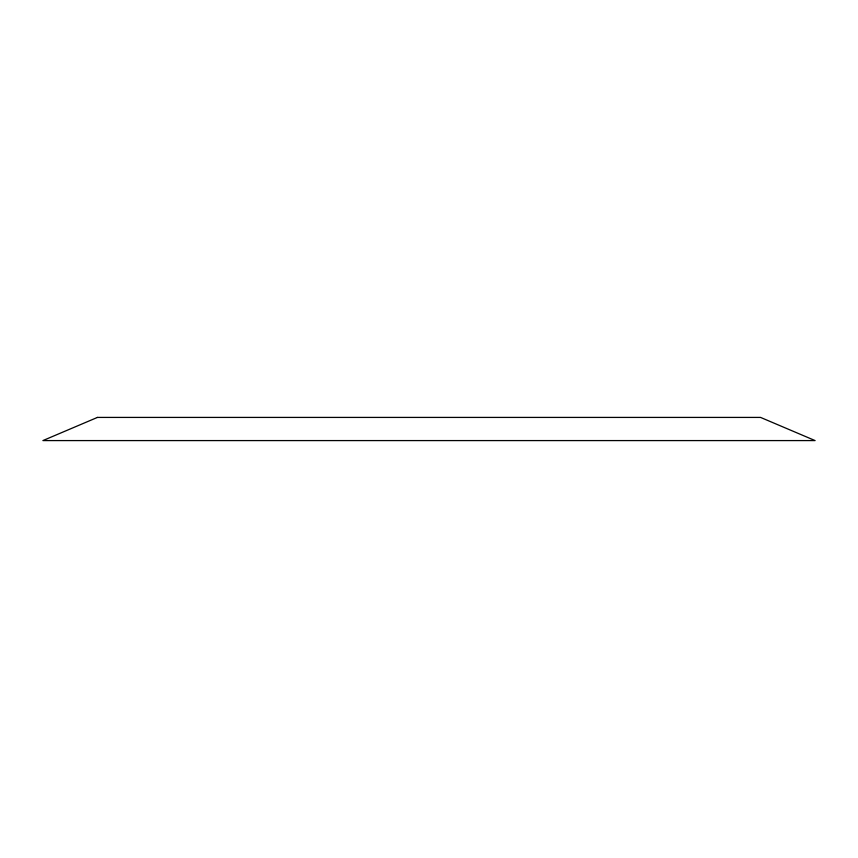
<?xml version="1.0" encoding="UTF-8"?>
<svg xmlns="http://www.w3.org/2000/svg" width="858" height="858" viewBox="0 0 858 858"><rect width="100%" height="100%" fill="white"/><g stroke="black" fill="none" stroke-linecap="round" stroke-linejoin="round"><path stroke-width="1.29" d="M97.437 417.417L42.9 440.583L815.1 440.583L760.563 417.417L97.437 417.417"/></g></svg>
